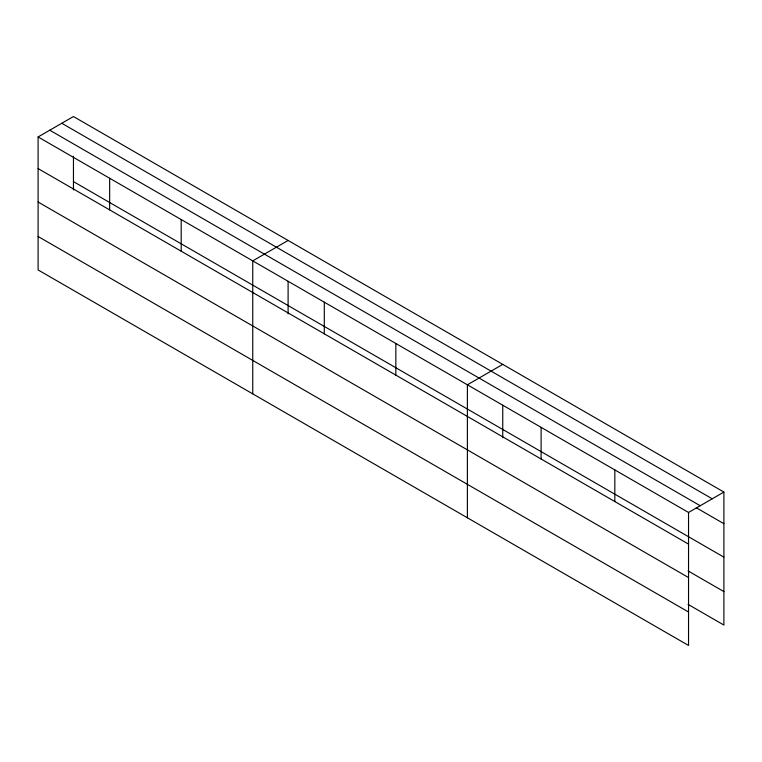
<?xml version="1.0" encoding="UTF-8"?>
<svg xmlns="http://www.w3.org/2000/svg" width="762" height="762" viewBox="0 0 762 762"><rect width="100%" height="100%" fill="white"/><g stroke="black" fill="none" stroke-linecap="round" stroke-linejoin="round"><path stroke-width="1.14" d="M688.543 577.558L688.543 512.474L38.1 136.941L38.1 269.938L688.543 645.462L688.543 577.558L38.1 202.025M688.067 604.371L723.9 625.059L723.9 492.062L73.457 116.538L38.1 136.941M288.103 240.459L252.746 260.871L252.746 393.859M502.749 364.388L467.392 384.8L467.392 517.789M688.543 512.474L723.9 492.062M61.789 123.273L712.232 498.805M49.768 130.207L700.211 505.739M696.258 507.74L723.9 523.704M73.457 181.613L723.9 557.146M38.1 168.583L688.543 544.116M688.067 570.919L723.9 591.607M38.1 236.487L688.543 612.019M614.829 469.916L614.829 501.548M541.115 427.358L541.115 458.991M502.749 405.251L502.749 437.788M395.849 343.491L395.849 375.123M324.298 302.181L324.298 333.813M288.103 281.321L288.103 313.858M181.194 219.561L181.194 251.193M109.652 178.251L109.652 209.883M73.457 156.239L73.457 189.938"/></g></svg>
